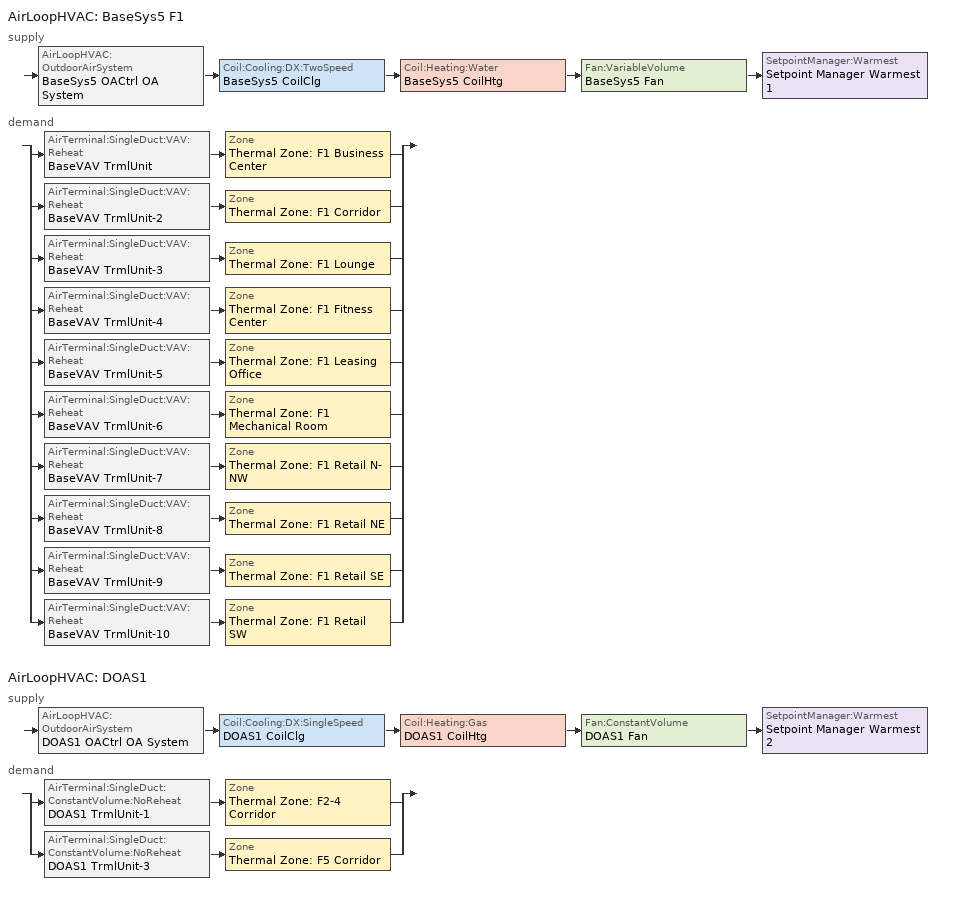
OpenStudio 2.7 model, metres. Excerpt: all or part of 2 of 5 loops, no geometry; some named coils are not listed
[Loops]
AirLoopHVAC 'BaseSys5 F1'
 supply: AirLoopHVAC:OutdoorAirSystem 'BaseSys5 OACtrl OA System' > Coil:Cooling:DX:TwoSpeed 'BaseSys5 CoilClg' > Coil:Heating:Water 'BaseSys5 CoilHtg' > Fan:VariableVolume 'BaseSys5 Fan' > SetpointManager:Warmest 'Setpoint Manager Warmest 1'
 demand: split
  | AirTerminal:SingleDuct:VAV:Reheat 'BaseVAV TrmlUnit' > Zone 'Thermal Zone: F1 Business Center'
  | AirTerminal:SingleDuct:VAV:Reheat 'BaseVAV TrmlUnit-2' > Zone 'Thermal Zone: F1 Corridor'
  | AirTerminal:SingleDuct:VAV:Reheat 'BaseVAV TrmlUnit-3' > Zone 'Thermal Zone: F1 Lounge'
  | AirTerminal:SingleDuct:VAV:Reheat 'BaseVAV TrmlUnit-4' > Zone 'Thermal Zone: F1 Fitness Center'
  | AirTerminal:SingleDuct:VAV:Reheat 'BaseVAV TrmlUnit-5' > Zone 'Thermal Zone: F1 Leasing Office'
  | AirTerminal:SingleDuct:VAV:Reheat 'BaseVAV TrmlUnit-6' > Zone 'Thermal Zone: F1 Mechanical Room'
  | AirTerminal:SingleDuct:VAV:Reheat 'BaseVAV TrmlUnit-7' > Zone 'Thermal Zone: F1 Retail N-NW'
  | AirTerminal:SingleDuct:VAV:Reheat 'BaseVAV TrmlUnit-8' > Zone 'Thermal Zone: F1 Retail NE'
  | AirTerminal:SingleDuct:VAV:Reheat 'BaseVAV TrmlUnit-9' > Zone 'Thermal Zone: F1 Retail SE'
  | AirTerminal:SingleDuct:VAV:Reheat 'BaseVAV TrmlUnit-10' > Zone 'Thermal Zone: F1 Retail SW'
AirLoopHVAC 'DOAS1'
 supply: AirLoopHVAC:OutdoorAirSystem 'DOAS1 OACtrl OA System' > Coil:Cooling:DX:SingleSpeed 'DOAS1 CoilClg' > Coil:Heating:Gas 'DOAS1 CoilHtg' > Fan:ConstantVolume 'DOAS1 Fan' > SetpointManager:Warmest 'Setpoint Manager Warmest 2'
 demand: split
  | AirTerminal:SingleDuct:ConstantVolume:NoReheat 'DOAS1 TrmlUnit-1' > Zone 'Thermal Zone: F2-4 Corridor'
  | AirTerminal:SingleDuct:ConstantVolume:NoReheat 'DOAS1 TrmlUnit-3' > Zone 'Thermal Zone: F5 Corridor'
[Sizing:Zone] Zone Cooling Design Supply Air Temperature Input Method=TemperatureDifference; Zone Cooling Design Supply Air Temperature {C}=14; Zone Heating Design Supply Air Temperature Input Method=TemperatureDifference; Zone Heating Design Supply Air Temperature {C}=40; Zone Heating Design Supply Air Temperature Difference {deltaC}=13.8889; Zone Cooling Design Supply Air Humidity Ratio {kg-H2O/kg-air}=0.0085; Zone Heating Design Supply Air Humidity Ratio {kg-H2O/kg-air}=0.008; Zone Heating Sizing Factor=1; Zone Cooling Sizing Factor=1; Cooling Design Air Flow Method=DesignDay; Cooling Minimum Air Flow per Zone Floor Area {m3/s-m2}=0; Cooling Minimum Air Flow {m3/s}=0; Cooling Minimum Air Flow Fraction=0; Heating Design Air Flow Method=DesignDayWithLimit; Heating Maximum Air Flow per Zone Floor Area {m3/s-m2}=0; Heating Maximum Air Flow {m3/s}=0; Account for Dedicated Outdoor Air System=No; Dedicated Outdoor Air System Control Strategy=NeutralSupplyAir; Dedicated Outdoor Air Low Setpoint Temperature for Design {C}=autosize; Dedicated Outdoor Air High Setpoint Temperature for Design {C}=autosize
Name | Zone Cooling Design Supply Air Temperature Difference {deltaC} | Heating Maximum Air Flow Fraction
Thermal Zone: F1 Business Center; Thermal Zone: F1 Corridor; Thermal Zone: F1 Lounge; Thermal Zone: F1 Fitness Center; Thermal Zone: F1 Leasing Office; Thermal Zone: F1 Retail N-NW; Thermal Zone: F1 Retail NE; Thermal Zone: F1 Retail SE; Thermal Zone: F1 Retail SW | 11.1111 | 0.5
Thermal Zone: F1 Mechanical Room | 8.33333 | 0.5
Thermal Zone: F2-4 Corridor; Thermal Zone: F5 Corridor | 11.1111 | 1
[Zone equipment]
Thermal Zone: F1 Business Center: BaseVAV TrmlUnit
Thermal Zone: F1 Corridor: BaseVAV TrmlUnit-2
Thermal Zone: F1 Lounge: BaseVAV TrmlUnit-3
Thermal Zone: F1 Fitness Center: BaseVAV TrmlUnit-4
Thermal Zone: F1 Leasing Office: BaseVAV TrmlUnit-5
Thermal Zone: F1 Mechanical Room: BaseVAV TrmlUnit-6
Thermal Zone: F1 Retail N-NW: BaseVAV TrmlUnit-7
Thermal Zone: F1 Retail NE: BaseVAV TrmlUnit-8
Thermal Zone: F1 Retail SE: BaseVAV TrmlUnit-9
Thermal Zone: F1 Retail SW: BaseVAV TrmlUnit-10
Thermal Zone: F2-4 Corridor: DOAS1 TrmlUnit-1
Thermal Zone: F5 Corridor: DOAS1 TrmlUnit-3
[AirLoopHVAC]
Name | Availability Schedule | Design Supply Air Flow Rate {m3/s}
BaseSys5 F1 | RetailHVACAvail | 9.2396
DOAS1 | OfficeHVACAvail | 0.760307
[Sizing:System] Type of Load to Size On=Sensible; Design Outdoor Air Flow Rate {m3/s}=Autosize; Preheat Design Temperature {C}=5.68434e-14; Preheat Design Humidity Ratio {kg-H2O/kg-Air}=0; Precool Design Temperature {C}=5.68434e-14; Precool Design Humidity Ratio {kg-H2O/kg-Air}=0; Central Cooling Design Supply Air Temperature {C}=12.7778; Sizing Option=Coincident; 100% Outdoor Air in Cooling=No; 100% Outdoor Air in Heating=No; Central Cooling Design Supply Air Humidity Ratio {kg-H2O/kg-Air}=0.0085; Central Heating Design Supply Air Humidity Ratio {kg-H2O/kg-Air}=0.008; Cooling Design Air Flow Method=DesignDay; Cooling Design Air Flow Rate {m3/s}=0; Heating Design Air Flow Method=DesignDay; Heating Design Air Flow Rate {m3/s}=0; System Outdoor Air Method=ZoneSum; Zone Maximum Outdoor Air Fraction=1; Cooling Supply Air Flow Rate Per Floor Area {m3/s-m2}=0.00996765; Cooling Fraction of Autosized Cooling Supply Air Flow Rate=1; Cooling Supply Air Flow Rate Per Unit Cooling Capacity {m3/s-W}=3.94755e-05; Heating Supply Air Flow Rate Per Floor Area {m3/s-m2}=0.00996765; Heating Fraction of Autosized Heating Supply Air Flow Rate=1; Heating Fraction of Autosized Cooling Supply Air Flow Rate=1; Heating Supply Air Flow Rate Per Unit Heating Capacity {m3/s-W}=3.15882e-05; Cooling Design Capacity Method=CoolingDesignCapacity; Cooling Design Capacity {W}=autosize; Cooling Design Capacity Per Floor Area {W/m2}=234.7; Fraction of Autosized Cooling Design Capacity=1; Heating Design Capacity Method=HeatingDesignCapacity; Heating Design Capacity {W}=autosize; Heating Design Capacity Per Floor Area {W/m2}=157; Fraction of Autosized Heating Design Capacity=1; Central Cooling Capacity Control Method=OnOff
Name | Central Heating Maximum System Air Flow Ratio | Central Heating Design Supply Air Temperature {C}
BaseSys5 F1 | 0.507738 | 15.5556
DOAS1 | 1 | 35
[Fan:VariableVolume]
BaseSys5 Fan: Availability Schedule=Always On; Fan Total Efficiency=0.6084; Pressure Rise {Pa}=1335.61; Maximum Flow Rate {m3/s}=9.2396; Fan Power Minimum Flow Rate Input Method=FixedFlowRate; Fan Power Minimum Flow Fraction=0; Fan Power Minimum Air Flow Rate {m3/s}=2.65951; Motor Efficiency=0.936; Motor In Airstream Fraction=1; Fan Power Coefficient 1=0.04076; Fan Power Coefficient 2=0.088045; Fan Power Coefficient 3=-0.072926; Fan Power Coefficient 4=0.94374; Fan Power Coefficient 5=0
[Coil:Cooling:DX:TwoSpeed]
BaseSys5 CoilClg: Availability Schedule=Always On; Rated High Speed Total Cooling Capacity {W}=173235; Rated High Speed Sensible Heat Ratio=Autosize; Rated High Speed COP {W/W}=3.42235; Rated High Speed Air Flow Rate {m3/s}=9.2396; Total Cooling Capacity Function of Temperature Curve=CoilClgDXQRatio_fTwbToadbSI; Total Cooling Capacity Function of Flow Fraction Curve=CoilClgDXDblQRatio_fCFMRatio; Energy Input Ratio Function of Temperature Curve=CoilClgDXEIRRatio_fTwbToadbSI; Energy Input Ratio Function of Flow Fraction Curve=CoilClgDXDblEIRRatio_fCFMRatio; Part Load Fraction Correlation Curve=CoilClgDXEIRRatio_fQFrac; Rated Low Speed Total Cooling Capacity {W}=86617.6; Rated Low Speed Sensible Heat Ratio=Autosize; Rated Low Speed COP {W/W}=3.42235; Rated Low Speed Air Flow Rate {m3/s}=4.6198; Low Speed Total Cooling Capacity Function of Temperature Curve=CoilClgDXQRatio_fTwbToadbSI 1; Low Speed Energy Input Ratio Function of Temperature Curve=CoilClgDXEIRRatio_fTwbToadbSI 1; Condenser Type=AirCooled; High Speed Evaporative Condenser Effectiveness=0; High Speed Evaporative Condenser Air Flow Rate {m3/s}=Autosize; High Speed Evaporative Condenser Pump Rated Power Consumption {W}=Autosize; Low Speed Evaporative Condenser Effectiveness=0; Low Speed Evaporative Condenser Air Flow Rate {m3/s}=Autosize; Low Speed Evaporative Condenser Pump Rated Power Consumption {W}=Autosize; Basin Heater Capacity {W/K}=0; Basin Heater Setpoint Temperature {C}=10
[Controller:OutdoorAir] Economizer Control Action Type=ModulateFlow; Economizer Maximum Limit Enthalpy {J/kg}=64000; Lockout Type=NoLockout; High Humidity Control=No; Heat Recovery Bypass Control Type=BypassWhenWithinEconomizerLimits
Name | Minimum Outdoor Air Flow Rate {m3/s} | Maximum Outdoor Air Flow Rate {m3/s} | Economizer Control Type | Minimum Limit Type | Minimum Outdoor Air Schedule | Maximum Fraction of Outdoor Air Schedule | Controller Mechanical Ventilation
BaseSys5 OACtrl | 0 | Autosize | DifferentialDryBulb | FixedMinimum | BaseSys5 OACtrl Schedule | BaseSys5 OACtrl Max OA Schedule | BaseSys5 OACtrl Mech Vent Controller
DOAS1 OACtrl | 0.760307 | 0.760307 | NoEconomizer | ProportionalMinimum | Always On |  | DOAS1 OACtrl Mech Vent Controller
[Controller:MechanicalVentilation] Availability Schedule=Always On Discrete; System Outdoor Air Method=ZoneSum
Name | Demand Controlled Ventilation
BaseSys5 OACtrl Mech Vent Controller | Yes
DOAS1 OACtrl Mech Vent Controller
[AirLoopHVAC:OutdoorAirSystem]
Name | Controller
BaseSys5 OACtrl OA System | BaseSys5 OACtrl
DOAS1 OACtrl OA System | DOAS1 OACtrl
[SetpointManager:Warmest] Control Variable=Temperature; Minimum Setpoint Temperature {C}=12.7778; Strategy=MaximumTemperature
Name | Maximum Setpoint Temperature {C} | Setpoint Node or NodeList
Setpoint Manager Warmest 1 | 15.5556 | BaseSys5 Fan Outlet Node
Setpoint Manager Warmest 2 | 23.8889 | DOAS1 Fan Outlet Node
[Fan:ConstantVolume]
DOAS1 Fan: Availability Schedule=Always On; Fan Total Efficiency=0.55575; Pressure Rise {Pa}=412.616; Maximum Flow Rate {m3/s}=0.760307; Motor Efficiency=0.855; Motor In Airstream Fraction=1
[Coil:Heating:Gas]
DOAS1 CoilHtg: Availability Schedule=Always On; Gas Burner Efficiency=0.810316; Nominal Capacity {W}=13767.6; Parasitic Electric Load {W}=0; Part Load Fraction Correlation Curve=CoilHtgFurnFIRRatio_fQRatio; Parasitic Gas Load {W}=0
[Coil:Cooling:DX:SingleSpeed]
DOAS1 CoilClg: Availability Schedule=Always On Discrete; Rated Total Cooling Capacity {W}=18548; Rated Sensible Heat Ratio=autosize; Rated COP {W/W}=3.90941; Rated Air Flow Rate {m3/s}=0.760307; Rated Evaporator Fan Power Per Volume Flow Rate {W/(m3/s)}=773.3; Total Cooling Capacity Function of Temperature Curve=CoilClgDXQRatio_fTwbToadbSI; Total Cooling Capacity Function of Flow Fraction Curve=CoilClgDXSnglQRatio_fCFMRatio; Energy Input Ratio Function of Temperature Curve=CoilClgDXSEEREIR_fTwbToadbSI-23; Energy Input Ratio Function of Flow Fraction Curve=CoilClgDXSnglEIRRatio_fCFMRatio; Part Load Fraction Correlation Curve=CoilClgDXSEEREIRRatio_fQFrac; Condenser Type=AirCooled; Evaporative Condenser Effectiveness=0; Evaporative Condenser Air Flow Rate {m3/s}=Autosize; Evaporative Condenser Pump Rated Power Consumption {W}=Autosize; Crankcase Heater Capacity {W}=0; Maximum Outdoor Dry-Bulb Temperature for Crankcase Heater Operation {C}=0; Basin Heater Capacity {W/K}=0; Basin Heater Setpoint Temperature {C}=10
[AirTerminal:SingleDuct:VAV:Reheat] Availability Schedule=Always On; Zone Minimum Air Flow Input Method=FixedFlowRate; Constant Minimum Air Flow Fraction=0.3; Maximum Hot Water or Steam Flow Rate {m3/s}=AutoSize; Minimum Hot Water or Steam Flow Rate {m3/s}=0; Convergence Tolerance=0.001; Damper Heating Action=Reverse; Maximum Reheat Air Temperature {C}=35
Name | Maximum Air Flow Rate {m3/s} | Fixed Minimum Air Flow Rate {m3/s} | Reheat Coil | Maximum Flow Fraction During Reheat | Control For Outdoor Air
BaseVAV TrmlUnit | 0.20716 | 0.041432 | BaseVAVBox CoilHtg | 0.500001 | Yes
BaseVAV TrmlUnit-2 | 0.683795 | 0.136759 | BaseVAVBox CoilHtg-2 | 0.5 | No
BaseVAV TrmlUnit-3 | 0.537473 | 0.107495 | BaseVAVBox CoilHtg-3 | 0.5 | Yes
BaseVAV TrmlUnit-4 | 0.299968 | 0.212376 | BaseVAVBox CoilHtg-4 | 0.707997 | No
BaseVAV TrmlUnit-5 | 0.139657 | 0.0279314 | BaseVAVBox CoilHtg-5 | 0.5 | No
BaseVAV TrmlUnit-6 | 0.277078 | 0.0554156 | BaseVAVBox CoilHtg-6 | 0.500001 | No
BaseVAV TrmlUnit-7 | 1.95932 | 0.706151 | BaseVAVBox CoilHtg-7 | 0.499999 | No
BaseVAV TrmlUnit-8 | 1.48731 | 0.509703 | BaseVAVBox CoilHtg-8 | 0.499998 | No
BaseVAV TrmlUnit-9 | 0.993506 | 0.339802 | BaseVAVBox CoilHtg-9 | 0.5 | No
BaseVAV TrmlUnit-10 | 1.47786 | 0.522446 | BaseVAVBox CoilHtg-10 | 0.499998 | No
[AirTerminal:SingleDuct:ConstantVolume:NoReheat] Availability Schedule=Always On
Name | Maximum Air Flow Rate {m3/s}
DOAS1 TrmlUnit-1 | 0.57023
DOAS1 TrmlUnit-3 | 0.190077
[Curve:Biquadratic] Minimum Value of x=13.89; Maximum Value of x=25; Minimum Value of y=23.89; Maximum Value of y=46.11; Minimum Curve Output=0.77
Name | Coefficient1 Constant | Coefficient2 x | Coefficient3 x**2 | Coefficient4 y | Coefficient5 y**2 | Coefficient6 x*y | Maximum Curve Output
CoilClgDXQRatio_fTwbToadbSI; CoilClgDXQRatio_fTwbToadbSI 1 | 0.86779 | 0.014245 | 0.000554 | -0.007569 | 3.2e-005 | -0.000191 | 1.29
CoilClgDXEIRRatio_fTwbToadbSI; CoilClgDXEIRRatio_fTwbToadbSI 1 | 0.116709 | 0.028458 | -0.000411 | 0.021422 | 0.000162 | -0.00068 | 1.33
[Curve:Cubic]
Name | Coefficient1 Constant | Coefficient2 x | Coefficient3 x**2 | Coefficient4 x**3 | Minimum Value of x | Maximum Value of x | Minimum Curve Output | Maximum Curve Output
CoilClgDXSEEREIRRatio_fQFrac | 1 | 0 | 0 | 0 | 0.7 | 1 | 1 | 1
CoilClgDXEIRRatio_fQFrac | 0 | 5.1091 | -8.5515 | 4.4744 | 0.7 | 1 | 0.92 | 1
CoilClgDXDblEIRRatio_fCFMRatio | 1.00795 | 0.345441 | -0.692289 | 0.338899 | 0 | 100
CoilClgDXDblQRatio_fCFMRatio | 0.472786 | 1.24334 | -1.03871 | 0.322578 | 0 | 100 | 0.47
[Curve:Quadratic]
Name | Coefficient1 Constant | Coefficient2 x | Coefficient3 x**2 | Minimum Value of x | Maximum Value of x | Minimum Curve Output | Maximum Curve Output
CoilClgDXSnglQRatio_fCFMRatio | 0.8 | 0.2 | 0 | 0 | 100 | 0.8
CoilClgDXSnglEIRRatio_fCFMRatio | 1.156 | -0.1816 | 0.0256 | 0 | 100
CoilHtgFurnFIRRatio_fQRatio | 0.01861 | 1.09421 | -0.112819 | 0.7 | 1 | 0.73 | 1
[Table:MultiVariableLookup]
CoilClgDXSEEREIR_fTwbToadbSI-23: EvaluateCurveToLimits, BiQuadratic, 1, Temperature, Temperature, Dimensionless, 2, 19.44, 35, 1, 19.44, 27.78, 0.75234, 19.44, 43.33, 1.22607, 13.89, 35, 1.16207, 13.89, 27.78, 0.879691, 13.89, 43.33, 1.41973, 25, 35, 0.885459, 25, 27.78, 0.662414, 25, 43.33, 1.08918
[Schedule:Day]
AllOnHVACAvailDay; BaseSys5 OACtrl Schedule Week 1 Summer; BaseSys5 OACtrl Schedule Week 1 Winter: 1, 0, 1, 2, 0, 1, 3, 0, 1, 4, 0, 1, 5, 0, 1, 6, 0, 1, 7, 0, 1, 8, 0, 1, 9, 0, 1, 10, 0, 1, 11, 0, 1, 12, 0, 1, 13, 0, 1, 14, 0, 1, 15, 0, 1, 16, 0, 1, 17, 0, 1, 18, 0, 1, 19, 0, 1, 20, 0, 1, 21, 0, 1, 22, 0, 1, 23, 0, 1, 24, 0, 1
RetailHVACAvailSun; BaseSys5 OACtrl Schedule Week 1 Sunday; BaseSys5 OACtrl Schedule Week 1 Holiday; BaseSys5 OACtrl Schedule Week 1 Custom 1; BaseSys5 OACtrl Schedule Week 1 Custom 2: 1, 0, 0, 2, 0, 0, 3, 0, 0, 4, 0, 0, 5, 0, 0, 6, 0, 0, 7, 0, 0, 8, 0, 0, 9, 0, 1, 10, 0, 1, 11, 0, 1, 12, 0, 1, 13, 0, 1, 14, 0, 1, 15, 0, 1, 16, 0, 1, 17, 0, 1, 18, 0, 1, 19, 0, 1, 20, 0, 0, 21, 0, 0, 22, 0, 0, 23, 0, 0, 24, 0, 0
RetailHVACAvailWD; BaseSys5 OACtrl Schedule Week 1 Monday; BaseSys5 OACtrl Schedule Week 1 Tuesday; BaseSys5 OACtrl Schedule Week 1 Wednesday; BaseSys5 OACtrl Schedule Week 1 Thursday; BaseSys5 OACtrl Schedule Week 1 Friday: 1, 0, 0, 2, 0, 0, 3, 0, 0, 4, 0, 0, 5, 0, 0, 6, 0, 0, 7, 0, 1, 8, 0, 1, 9, 0, 1, 10, 0, 1, 11, 0, 1, 12, 0, 1, 13, 0, 1, 14, 0, 1, 15, 0, 1, 16, 0, 1, 17, 0, 1, 18, 0, 1, 19, 0, 1, 20, 0, 1, 21, 0, 1, 22, 0, 0, 23, 0, 0, 24, 0, 0
RetailHVACAvailSat; BaseSys5 OACtrl Schedule Week 1 Saturday: 1, 0, 0, 2, 0, 0, 3, 0, 0, 4, 0, 0, 5, 0, 0, 6, 0, 0, 7, 0, 1, 8, 0, 1, 9, 0, 1, 10, 0, 1, 11, 0, 1, 12, 0, 1, 13, 0, 1, 14, 0, 1, 15, 0, 1, 16, 0, 1, 17, 0, 1, 18, 0, 1, 19, 0, 1, 20, 0, 1, 21, 0, 1, 22, 0, 1, 23, 0, 0, 24, 0, 0
OfficeHVACAvailSun: 1, 0, 0, 2, 0, 0, 3, 0, 0, 4, 0, 0, 5, 0, 0, 6, 0, 1, 7, 0, 1, 8, 0, 1, 9, 0, 1, 10, 0, 1, 11, 0, 1, 12, 0, 1, 13, 0, 1, 14, 0, 1, 15, 0, 1, 16, 0, 1, 17, 0, 1, 18, 0, 1, 19, 0, 0, 20, 0, 0, 21, 0, 0, 22, 0, 0, 23, 0, 0, 24, 0, 0
OfficeHVACAvailWD: 1, 0, 0, 2, 0, 0, 3, 0, 0, 4, 0, 0, 5, 0, 0, 6, 0, 1, 7, 0, 1, 8, 0, 1, 9, 0, 1, 10, 0, 1, 11, 0, 1, 12, 0, 1, 13, 0, 1, 14, 0, 1, 15, 0, 1, 16, 0, 1, 17, 0, 1, 18, 0, 1, 19, 0, 1, 20, 0, 1, 21, 0, 1, 22, 0, 1, 23, 0, 1, 24, 0, 1
OfficeHVACAvailSat: 1, 0, 0, 2, 0, 0, 3, 0, 0, 4, 0, 0, 5, 0, 0, 6, 0, 1, 7, 0, 1, 8, 0, 1, 9, 0, 1, 10, 0, 1, 11, 0, 1, 12, 0, 1, 13, 0, 1, 14, 0, 1, 15, 0, 1, 16, 0, 1, 17, 0, 1, 18, 0, 1, 19, 0, 1, 20, 0, 0, 21, 0, 0, 22, 0, 0, 23, 0, 0, 24, 0, 0
Schedule Day 2; Schedule Day 3: 24, 0, 1
[Schedule:Week]
RetailHVACAvailWk: RetailHVACAvailSun, RetailHVACAvailWD, RetailHVACAvailWD, RetailHVACAvailWD, RetailHVACAvailWD, RetailHVACAvailWD, RetailHVACAvailSat, RetailHVACAvailSun, AllOnHVACAvailDay, AllOnHVACAvailDay, RetailHVACAvailSun, RetailHVACAvailSun
OfficeHVACAvailWk: OfficeHVACAvailSun, OfficeHVACAvailWD, OfficeHVACAvailWD, OfficeHVACAvailWD, OfficeHVACAvailWD, OfficeHVACAvailWD, OfficeHVACAvailSat, OfficeHVACAvailSun, AllOnHVACAvailDay, AllOnHVACAvailDay, OfficeHVACAvailSun, OfficeHVACAvailSun
BaseSys5 OACtrl Schedule Week 1: BaseSys5 OACtrl Schedule Week 1 Sunday, BaseSys5 OACtrl Schedule Week 1 Monday, BaseSys5 OACtrl Schedule Week 1 Tuesday, BaseSys5 OACtrl Schedule Week 1 Wednesday, BaseSys5 OACtrl Schedule Week 1 Thursday, BaseSys5 OACtrl Schedule Week 1 Friday, BaseSys5 OACtrl Schedule Week 1 Saturday, BaseSys5 OACtrl Schedule Week 1 Holiday, BaseSys5 OACtrl Schedule Week 1 Summer, BaseSys5 OACtrl Schedule Week 1 Winter, BaseSys5 OACtrl Schedule Week 1 Custom 1, BaseSys5 OACtrl Schedule Week 1 Custom 2
[Schedule:Year]
RetailHVACAvail: 12, 31, RetailHVACAvailWk
OfficeHVACAvail: 12, 31, OfficeHVACAvailWk
BaseSys5 OACtrl Schedule: 12, 31, BaseSys5 OACtrl Schedule Week 1
[Schedule:Ruleset]
Name | Default Day Schedule
Always On | Schedule Day 2
BaseSys5 OACtrl Max OA Schedule | Schedule Day 3
[Schedule:Constant]
Always On Discrete: Value=1
